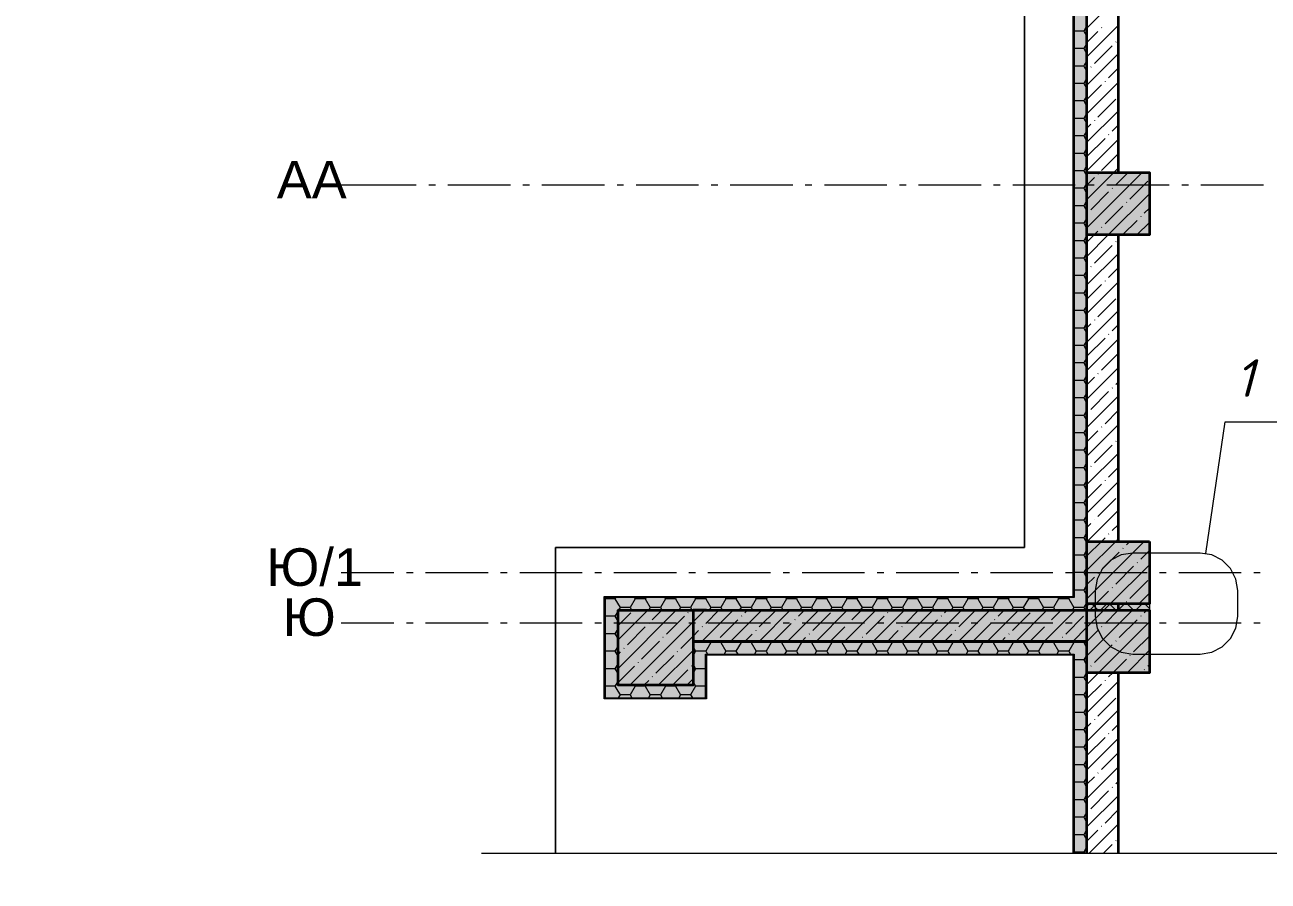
# Model space of a CAD drawing. Header units: millimetres. Extents: x -81576 to 1046824, y -248937 to 691537.
# Drawn here: x 165842 to 175786, y 637525 to 644371 of the extents above; entities that cross this region are included whole.
import ezdxf

# ---------------------------------------------------------------- set-up
doc = ezdxf.new("R2010")
doc.units = ezdxf.units.MM
doc.layers.add('PDF _Геометрия', color=7, linetype='Continuous', true_color=0x1d1d1d)
doc.layers.add('PDF _Сплошная заливка', color=7, linetype='Continuous', true_color=0xffffff)
doc.layers.add('PDF _Текст', color=7, linetype='Continuous')
doc.styles.add('PDF ArialMT', font='arial.ttf')
doc.styles.add('PDF ISOCPEUR Italic', font='isocpeui.ttf')

msp = doc.modelspace()

# ---------------------------------------------------------------- hatches: boundary and pattern name
at = {"layer": 'PDF _Сплошная заливка', "true_color": 0x636466, "transparency": 33554559}
for points in [[(174234, 639793.1), (174234, 651831.1), (174226, 651831.1), (174226, 639793.1)], [(174234, 639693.1), (174334, 639693.1), (174334, 651839.1), (174234, 651839.1)], [(174336, 642691.1), (174836, 642691.1), (174836, 643191.1), (174336, 643191.1)], [(174336, 639741.1), (174836, 639741.1), (174836, 640241.1), (174336, 640241.1)], [(174226, 639793.1), (174226, 639801.1), (170476, 639801.1), (170476, 639793.1)], [(170484, 639693.1), (170484, 639793.1), (170476, 639793.1), (170476, 639693.1)], [(170484, 639693.1), (174234, 639693.1), (174234, 639793.1), (170484, 639793.1)], [(170484, 638981.1), (170484, 639691.1), (170476, 639691.1), (170476, 638981.1)], [(170484, 638989.1), (170584, 638989.1), (170584, 639693.1), (170484, 639691.1)], [(170586, 639091.1), (171186, 639091.1), (171186, 639691.1), (170586, 639691.1)], [(171186, 639441.1), (174336, 639441.1), (174336, 639691.1), (171186, 639691.1)], [(174226, 639691.1), (174226, 639693.1), (173694.8, 639691.1)], [(174334, 639691.1), (174334, 639693.1), (174234, 639691.1)], [(174336, 639691.1), (174836, 639691.1), (174836, 639741.1), (174336, 639741.1)], [(174336, 639191.1), (174836, 639191.1), (174836, 639691.1), (174336, 639691.1)], [(171186, 639089.1), (171286, 639091.1), (171286, 639439.1), (171186, 639439.1)], [(171286, 639339.1), (174334, 639339.1), (174334, 639439.1), (171286, 639439.1)], [(174334, 639439.1), (174334, 639441.1), (173694.8, 639439.1)], [(174334, 639339.1), (174336, 639339.1), (174334, 639439.1)], [(171286, 639091.1), (171294, 639091.1), (171294, 639339.1), (171286, 639339.1)], [(174234, 639331.1), (174234, 639339.1), (171294, 639339.1), (171294, 639331.1)], [(174234, 637747.2), (174234, 639331.1), (174226, 639331.1), (174226, 637747.2)], [(174234, 637747.2), (174334, 637747.2), (174334, 639339.1), (174234, 639339.1)], [(170584, 639089.1), (170586, 639091.1), (170584, 639091.1)], [(170584, 638989.1), (171286, 638989.1), (171286, 639089.1), (170584, 639089.1)], [(171186, 639089.1), (171184, 639091.1), (170586, 639089.1)], [(171294, 638989.1), (171294, 639089.1), (171286, 639089.1), (171286, 638989.1)]]:
    msp.add_hatch(color=251, dxfattribs=at).paths.add_polyline_path(points)

# ---------------------------------------------------------------- linework, layer by layer
at = {"layer": 'PDF _Геометрия', "color": 7, "lineweight": 13}
for points in [[(174226, 637747.2), (174226, 639331.1), (171294, 639331.1), (171294, 639091.1), (171294, 638981.1), (170586, 638981.1), (170476, 638981.1), (170476, 639691.1), (170476, 639801.1), (174226, 639801.1), (174226, 651831.1), (162404, 651831.1), (97388, 651831.1), (97278, 651831.1), (97278, 669191.1)], [(97286, 669191.1), (97286, 651839.1), (162404, 651839.1), (174234, 651839.1), (174234, 651831.1), (174234, 639793.1), (174226, 639793.1), (170484, 639793.1), (170484, 638989.1), (171286, 638989.1), (171286, 639339.1), (171449.9, 639339.1), (174234, 639339.1), (174234, 639331.1), (174234, 637747.2)], [(174234, 639691.1), (174226, 639691.1)], [(174336, 639339.1), (174336, 639331.1)]]:
    msp.add_lwpolyline(points, dxfattribs=at)
at = {"layer": 'PDF _Геометрия', "color": 7, "lineweight": 9}
for points in [[(97386, 669191.1), (97386, 651939.1), (162404, 651939.1), (174336, 651939.1), (174336, 651941.1), (174334, 651941.1), (174334, 651831.1), (174334, 639691.1), (174336, 639691.1), (174336, 639693.1), (174226, 639693.1), (170584, 639693.1), (170584, 639089.1), (171186, 639089.1), (171186, 639439.1), (171449.9, 639439.1), (174336, 639439.1), (174336, 639339.1), (174334, 639339.1)], [(97388, 663940.8), (97388, 651941.1), (162404, 651941.1), (174336, 651941.1), (174336, 651839.1), (174336, 651831.1), (174336, 639691.1), (174234, 639691.1), (174234, 639693.1)], [(168371.1, 643091.1), (168972.1, 643091.1)], [(169072.1, 643091.1), (169125.1, 643091.1)], [(169225.1, 643091.1), (169725.1, 643091.1)], [(169825.1, 643091.1), (169878, 643091.1)], [(169978, 643091.1), (170478, 643091.1)], [(170578, 643091.1), (170630.9, 643091.1)], [(170730.9, 643091.1), (171230.9, 643091.1)], [(171330.9, 643091.1), (171383.8, 643091.1)], [(171483.8, 643091.1), (171983.8, 643091.1)], [(172083.8, 643091.1), (172136.7, 643091.1)], [(172236.7, 643091.1), (172736.7, 643091.1)], [(172836.7, 643091.1), (172889.6, 643091.1)], [(172989.6, 643091.1), (173489.6, 643091.1)], [(173589.6, 643091.1), (173642.6, 643091.1)], [(173742.6, 643091.1), (174242.6, 643091.1)], [(174342.6, 643091.1), (174395.5, 643091.1)], [(174495.5, 643091.1), (174995.5, 643091.1)], [(175095.5, 643091.1), (175148.4, 643091.1)], [(175248.4, 643091.1), (175748.4, 643091.1)], [(168371.1, 639991.1), (168794, 639991.1)], [(168894, 639991.1), (168946.9, 639991.1)], [(169046.9, 639991.1), (169546.9, 639991.1)], [(169646.9, 639991.1), (169699.8, 639991.1)], [(169799.8, 639991.1), (170299.8, 639991.1)], [(170399.8, 639991.1), (170452.7, 639991.1)], [(170552.7, 639991.1), (171052.7, 639991.1)], [(171152.7, 639991.1), (171205.6, 639991.1)], [(171305.6, 639991.1), (171805.6, 639991.1)], [(171905.6, 639991.1), (171958.5, 639991.1)], [(172058.5, 639991.1), (172558.5, 639991.1)], [(172658.5, 639991.1), (172711.5, 639991.1)], [(172811.5, 639991.1), (173311.5, 639991.1)], [(173411.5, 639991.1), (173464.4, 639991.1)], [(173564.4, 639991.1), (174064.4, 639991.1)], [(174164.4, 639991.1), (174217.3, 639991.1)], [(174317.3, 639991.1), (174817.3, 639991.1)], [(174917.3, 639991.1), (174970.2, 639991.1)], [(175070.2, 639991.1), (175570.2, 639991.1)], [(175670.2, 639991.1), (175723.1, 639991.1)], [(174234, 639691.1), (174226, 639691.1), (170586, 639691.1), (170586, 639091.1), (171184, 639091.1)], [(171186, 639441.1), (171186, 639691.1)], [(168371.1, 639591.1), (168794, 639591.1)], [(168894, 639591.1), (168946.9, 639591.1)], [(169046.9, 639591.1), (169546.9, 639591.1)], [(169646.9, 639591.1), (169699.8, 639591.1)], [(169799.8, 639591.1), (170299.8, 639591.1)], [(170399.8, 639591.1), (170452.7, 639591.1)], [(170552.7, 639591.1), (171052.7, 639591.1)], [(171152.7, 639591.1), (171205.6, 639591.1)], [(171305.6, 639591.1), (171805.6, 639591.1)], [(171905.6, 639591.1), (171958.5, 639591.1)], [(172058.5, 639591.1), (172558.5, 639591.1)], [(172658.5, 639591.1), (172711.5, 639591.1)], [(172811.5, 639591.1), (173311.5, 639591.1)], [(173411.5, 639591.1), (173464.4, 639591.1)], [(173564.4, 639591.1), (174064.4, 639591.1)], [(174164.4, 639591.1), (174217.3, 639591.1)], [(174317.3, 639591.1), (174817.3, 639591.1)], [(174917.3, 639591.1), (174970.2, 639591.1)], [(175070.2, 639591.1), (175570.2, 639591.1)], [(175670.2, 639591.1), (175723.1, 639591.1)], [(174334, 637747.2), (174334, 639331.1), (174334, 639441.1), (174336, 639441.1)], [(174336, 639339.1), (174336, 639331.1), (174336, 637747.2)], [(169493.6, 637747.2), (185743.6, 637747.2), (185893.6, 638047.2), (186154.8, 637524.7)]]:
    msp.add_lwpolyline(points, dxfattribs=at)
at = {"layer": 'PDF _Геометрия', "color": 7, "lineweight": 35}
for points in [[(171186, 639691.1), (174336, 639691.1), (174836, 639691.1), (174836, 639191.1), (174336, 639191.1), (174336, 639691.1), (174336, 651941.1), (174586, 651941.1), (174586, 651891.1)], [(174586, 648441.1), (174586, 643191.1)], [(174586, 642691.1), (174586, 640241.1)], [(174586, 639741.1), (174586, 639691.1)], [(174336, 637747.2), (174336, 639441.1), (171186, 639441.1)], [(174586, 639191.1), (174586, 637747.2)]]:
    msp.add_lwpolyline(points, dxfattribs=at)
at = {"layer": 'PDF _Геометрия', "color": 7, "lineweight": 9}
for points in [[(170086, 637747.2), (170086, 640191.1), (173836, 640191.1), (173836, 651451.1), (131636, 651451.1), (173836, 651451.1), (173836, 640191.1), (170086, 640191.1)], [(175542.7, 639847.6), (175528, 639940.3), (175485.4, 640023.9), (175419.1, 640090.3), (175335.4, 640132.9), (175242.7, 640147.6), (174703.5, 640147.6), (174610.8, 640132.9), (174527.2, 640090.3), (174460.8, 640023.9), (174418.2, 639940.3), (174403.5, 639847.6), (174403.5, 639640.5), (174418.2, 639547.8), (174460.8, 639464.1), (174527.2, 639397.8), (174610.8, 639355.1), (174703.5, 639340.5), (175242.7, 639340.5), (175335.4, 639355.1), (175419.1, 639397.8), (175485.4, 639464.1), (175528, 639547.8), (175542.7, 639640.5)]]:
    msp.add_lwpolyline(points, close=True, dxfattribs=at)
at = {"layer": 'PDF _Геометрия', "lineweight": 9}
for points in [[(174586, 644594.4), (174336, 644344.4)], [(174586, 644366.3), (174336, 644116.3)], [(174311.7, 644321.5), (174234, 644321.5)], [(174334, 644360.2), (174311.7, 644321.5)], [(174311.7, 644321.5), (174334, 644282.8)], [(174424.2, 644318.6), (174336, 644230.4)], [(174455.1, 644349.5), (174452.7, 644347.1)], [(174311.7, 644181.8), (174234, 644181.8)], [(174334, 644220.6), (174311.7, 644181.8)], [(174311.7, 644181.8), (174334, 644143.1)], [(174538.3, 644204.5), (174395.7, 644062)], [(174569.2, 644235.4), (174566.8, 644233.1)], [(174334, 644080.9), (174311.7, 644042.2)], [(174586, 644138.2), (174336, 643888.2)], [(174311.7, 644042.1), (174234, 644042.1)], [(174311.7, 644042.1), (174334, 644003.4)], [(174338.7, 644005), (174336, 644002.3)], [(174369.6, 644035.8), (174367.2, 644033.5)], [(174586, 644024.2), (174509.8, 643947.9)], [(174311.7, 643902.5), (174234, 643902.5)], [(174334, 643941.2), (174311.7, 643902.5)], [(174311.7, 643902.5), (174334, 643863.7)], [(174586, 643910.1), (174336, 643660.1)], [(174452.7, 643890.9), (174336, 643774.2)], [(174483.6, 643921.8), (174481.3, 643919.4)], [(174334, 643801.5), (174311.7, 643762.8)], [(174566.8, 643776.9), (174424.2, 643634.3)], [(174311.7, 643762.8), (174234, 643762.8)], [(174311.7, 643762.8), (174334, 643724)], [(174586, 643682), (174336, 643432)], [(174311.7, 643623.1), (174234, 643623.1)], [(174334, 643661.8), (174311.7, 643623.1)], [(174311.7, 643623.1), (174334, 643584.4)], [(174367.2, 643577.3), (174336, 643546.1)], [(174398.1, 643608.2), (174395.7, 643605.8)], [(174586, 643568), (174538.3, 643520.2)], [(174311.7, 643483.4), (174234, 643483.4)], [(174334, 643522.1), (174311.7, 643483.4)], [(174311.7, 643483.4), (174334, 643444.7)], [(174512.1, 643494.1), (174509.8, 643491.7)], [(174334, 643382.5), (174311.7, 643343.7)], [(174586, 643453.9), (174336, 643203.9)], [(174481.3, 643463.2), (174338.7, 643320.7)], [(174311.7, 643343.7), (174234, 643343.7)], [(174311.7, 643343.7), (174334, 643305)], [(174586, 643339.9), (174452.7, 643206.6)], [(174311.7, 643204.1), (174234, 643204.1)], [(174334, 643242.8), (174311.7, 643204.1)], [(174311.7, 643204.1), (174334, 643165.3)], [(174586, 643225.8), (174551.3, 643191.1), (174336, 642975.8)], [(174779.4, 643191.1), (174336, 642747.7)], [(174426.6, 643180.5), (174424.2, 643178.1)], [(174665.3, 643191.1), (174566.8, 643092.6)], [(174334, 643103.1), (174311.7, 643064.4)], [(174395.7, 643149.6), (174336, 643089.9)], [(174823.4, 643121.1), (174680.8, 642978.5)], [(174311.7, 643064.4), (174234, 643064.4)], [(174311.7, 643064.4), (174334, 643025.6)], [(174836, 643019.6), (174507.5, 642691.1), (174336, 642519.6)], [(174509.8, 643035.5), (174367.2, 642893)], [(174540.7, 643066.4), (174538.3, 643064)], [(174311.7, 642924.7), (174234, 642924.7)], [(174334, 642963.4), (174311.7, 642924.7)], [(174311.7, 642924.7), (174334, 642886)], [(174623.8, 642921.5), (174481.3, 642778.9)], [(174654.7, 642952.4), (174652.3, 642950)], [(174836, 642905.6), (174794.9, 642864.5)], [(174311.7, 642785), (174234, 642785)], [(174334, 642823.7), (174311.7, 642785)], [(174311.7, 642785), (174334, 642746.3)], [(174341.1, 642866.8), (174338.7, 642864.5)], [(174737.9, 642807.4), (174621.5, 642691.1)], [(174836, 642791.5), (174735.6, 642691.1)], [(174768.8, 642838.3), (174766.4, 642835.9)], [(174334, 642684.1), (174311.7, 642645.3)], [(174424.2, 642721.9), (174393.4, 642691.1), (174336, 642633.7)], [(174455.1, 642752.8), (174452.7, 642750.4)], [(174311.7, 642645.3), (174234, 642645.3)], [(174311.7, 642645.3), (174334, 642606.6)], [(174538.3, 642607.9), (174395.7, 642465.3)], [(174569.2, 642638.7), (174566.8, 642636.4)], [(174311.7, 642505.6), (174234, 642505.6)], [(174334, 642544.4), (174311.7, 642505.7)], [(174311.7, 642505.6), (174334, 642466.9)], [(174586, 642541.5), (174336, 642291.5)], [(174334, 642404.7), (174311.7, 642366)], [(174338.7, 642408.3), (174336, 642405.6)], [(174369.6, 642439.1), (174367.2, 642436.8)], [(174586, 642427.5), (174509.8, 642351.2)], [(174311.7, 642366), (174234, 642366)], [(174311.7, 642366), (174334, 642327.2)], [(174586, 642313.4), (174336, 642063.4)], [(174452.7, 642294.2), (174336, 642177.5)], [(174483.6, 642325.1), (174481.3, 642322.7)], [(174311.7, 642226.3), (174234, 642226.3)], [(174334, 642265), (174311.7, 642226.3)], [(174311.7, 642226.3), (174334, 642187.6)], [(174566.8, 642180.2), (174424.2, 642037.6)], [(174311.7, 642086.6), (174234, 642086.6)], [(174334, 642125.3), (174311.7, 642086.6)], [(174311.7, 642086.6), (174334, 642047.9)], [(174586, 642085.3), (174336, 641835.3)], [(174334, 641985.6), (174311.7, 641946.9)], [(174367.2, 641980.6), (174336, 641949.4)], [(174398.1, 642011.5), (174395.7, 642009.1)], [(174311.7, 641946.9), (174234, 641946.9)], [(174311.7, 641946.9), (174334, 641908.2)], [(174512.1, 641897.4), (174509.8, 641895)], [(174586, 641971.3), (174538.3, 641923.6)], [(174311.7, 641807.2), (174234, 641807.2)], [(174334, 641846), (174311.7, 641807.3)], [(174311.7, 641807.2), (174334, 641768.5)], [(174586, 641857.2), (174336, 641607.2)], [(174481.3, 641866.5), (174338.7, 641724)], [(174334, 641706.3), (174311.7, 641667.6)], [(174586, 641743.2), (174452.7, 641609.9)], [(174311.7, 641667.6), (174234, 641667.6)], [(174311.7, 641667.6), (174334, 641628.8)], [(174586, 641629.1), (174336, 641379.1)], [(174426.6, 641583.8), (174424.2, 641581.4)], [(174311.7, 641527.9), (174234, 641527.9)], [(174334, 641566.6), (174311.7, 641527.9)], [(174311.7, 641527.9), (174334, 641489.1)], [(174395.7, 641552.9), (174336, 641493.2)], [(174586, 641515.1), (174566.8, 641495.9)], [(174311.7, 641388.2), (174234, 641388.2)], [(174334, 641426.9), (174311.7, 641388.2)], [(174311.7, 641388.2), (174334, 641349.5)], [(174586, 641401), (174336, 641151)], [(174509.8, 641438.8), (174367.2, 641296.3)], [(174540.7, 641469.7), (174538.3, 641467.4)], [(174334, 641287.2), (174311.7, 641248.5)], [(174586, 641287), (174481.3, 641182.2)], [(174311.7, 641248.5), (174234, 641248.5)], [(174311.7, 641248.5), (174334, 641209.8)], [(174341.1, 641270.1), (174338.7, 641267.8)], [(174311.7, 641108.8), (174234, 641108.8)], [(174334, 641147.6), (174311.7, 641108.8)], [(174311.7, 641108.8), (174334, 641070.1)], [(174586, 641172.9), (174336, 640922.9)], [(174424.2, 641125.2), (174336, 641037)], [(174455.1, 641156.1), (174452.7, 641153.7)], [(174334, 641007.9), (174311.7, 640969.2)], [(174538.3, 641011.2), (174395.7, 640868.6)], [(174569.2, 641042), (174566.8, 641039.7)], [(174311.7, 640969.2), (174234, 640969.2)], [(174311.7, 640969.2), (174334, 640930.4)], [(174586, 640944.9), (174336, 640694.9)], [(174311.7, 640829.5), (174234, 640829.5)], [(174334, 640868.2), (174311.7, 640829.5)], [(174311.7, 640829.5), (174334, 640790.7)], [(174338.7, 640811.6), (174336, 640808.9)], [(174369.6, 640842.5), (174367.2, 640840.1)], [(174586, 640830.8), (174509.8, 640754.5)], [(174311.7, 640689.8), (174234, 640689.8)], [(174334, 640728.5), (174311.7, 640689.8)], [(174311.7, 640689.8), (174334, 640651.1)], [(174586, 640716.8), (174336, 640466.8)], [(174452.7, 640697.5), (174336, 640580.8)], [(174483.6, 640728.4), (174481.3, 640726)], [(174334, 640588.8), (174311.7, 640550.1)], [(174311.7, 640550.1), (174234, 640550.1)], [(174311.7, 640550.1), (174334, 640511.4)], [(174586, 640488.7), (174338.5, 640241.1), (174336, 640238.7)], [(174566.8, 640583.5), (174424.2, 640440.9)], [(174311.7, 640410.4), (174234, 640410.4)], [(174334, 640449.2), (174311.7, 640410.4)], [(174311.7, 640410.4), (174334, 640371.7)], [(174398.1, 640414.8), (174395.7, 640412.4)], [(174334, 640309.5), (174311.7, 640270.8)], [(174367.2, 640383.9), (174336, 640352.7)], [(174512.1, 640300.7), (174509.8, 640298.4)], [(174586, 640374.6), (174538.3, 640326.9)], [(174311.7, 640270.7), (174234, 640270.7)], [(174311.7, 640270.7), (174334, 640232)], [(174586, 640260.6), (174566.6, 640241.1), (174336, 640010.6)], [(174794.7, 640241.1), (174336, 639782.5)], [(174481.3, 640269.8), (174452.5, 640241.1), (174338.7, 640127.3)], [(174626.2, 640186.7), (174623.8, 640184.3)], [(174680.6, 640241.1), (174652.3, 640212.8)], [(174311.7, 640131.1), (174234, 640131.1)], [(174334, 640169.8), (174311.7, 640131.1)], [(174311.7, 640131.1), (174334, 640092.3)], [(174595.3, 640155.8), (174452.7, 640013.2)], [(174836, 640168.4), (174766.4, 640098.8)], [(174836, 640054.4), (174522.8, 639741.1), (174472.8, 639691.1), (174336, 639554.4), (174222.8, 639441.1)], [(174311.7, 639991.4), (174234, 639991.4)], [(174334, 640030.1), (174311.7, 639991.4)], [(174311.7, 639991.4), (174334, 639952.7)], [(174709.4, 640041.7), (174566.8, 639899.2)], [(174740.2, 640072.6), (174737.9, 640070.3)], [(174334, 639890.4), (174311.7, 639851.7)], [(174395.7, 639956.2), (174336, 639896.5)], [(174426.6, 639987.1), (174424.2, 639984.7)], [(174823.4, 639927.7), (174680.8, 639785.1)], [(170568.2, 639793.1), (170561.7, 639781.9)], [(170716.5, 639793.1), (170723, 639781.9)], [(170810.1, 639793.1), (170803.6, 639781.9)], [(170958.4, 639793.1), (170964.9, 639781.9)], [(171052, 639793.1), (171045.5, 639781.9)], [(171200.3, 639793.1), (171206.8, 639781.9)], [(171294, 639793.1), (171287.5, 639781.9)], [(171442.3, 639793.1), (171448.8, 639781.9)], [(171535.9, 639793.1), (171529.4, 639781.9)], [(171684.2, 639793.1), (171690.7, 639781.9)], [(171777.8, 639793.1), (171771.4, 639781.9)], [(171926.2, 639793.1), (171932.6, 639781.9)], [(172019.8, 639793.1), (172013.3, 639781.9)], [(172168.1, 639793.1), (172174.6, 639781.9)], [(172261.7, 639793.1), (172255.2, 639781.9)], [(172410, 639793.1), (172416.5, 639781.9)], [(172503.6, 639793.1), (172497.2, 639781.9)], [(172652, 639793.1), (172658.4, 639781.9)], [(172745.6, 639793.1), (172739.1, 639781.9)], [(172893.9, 639793.1), (172900.4, 639781.9)], [(172987.5, 639793.1), (172981, 639781.9)], [(173135.8, 639793.1), (173142.3, 639781.9)], [(173229.4, 639793.1), (173223, 639781.9)], [(173377.8, 639793.1), (173384.2, 639781.9)], [(173471.4, 639793.1), (173464.9, 639781.9)], [(173619.7, 639793.1), (173626.2, 639781.9)], [(173713.3, 639793.1), (173706.8, 639781.9)], [(173861.6, 639793.1), (173868.1, 639781.9)], [(173955.2, 639793.1), (173948.8, 639781.9)], [(174103.6, 639793.1), (174110.1, 639781.9)], [(174197.2, 639793.1), (174190.7, 639781.9)], [(174311.7, 639851.7), (174234, 639851.7)], [(174311.7, 639851.7), (174334, 639813)], [(174509.8, 639842.2), (174408.7, 639741.1), (174367.2, 639699.6)], [(174540.7, 639873), (174538.3, 639870.7)], [(174836, 639826.3), (174750.9, 639741.1)], [(170561.7, 639781.9), (170484, 639781.9)], [(170561.7, 639781.9), (170602, 639712)], [(170595.1, 639691.1), (170586, 639682)], [(170823.2, 639691.1), (170586, 639453.9)], [(171051.3, 639691.1), (170586, 639225.8)], [(170602, 639712), (170591.1, 639693.1)], [(170682.7, 639712), (170602, 639712)], [(171279.4, 639691.1), (171186, 639597.7), (170679.4, 639091.1)], [(170723, 639781.9), (170682.6, 639712)], [(170682.6, 639712), (170693.6, 639693.1)], [(170803.6, 639781.9), (170723, 639781.9)], [(170803.6, 639781.9), (170843.9, 639712)], [(170843.9, 639712), (170833, 639693.1)], [(170924.6, 639712), (170843.9, 639712)], [(170937.2, 639691.1), (170860.2, 639614.1)], [(170964.9, 639781.9), (170924.6, 639712)], [(170924.6, 639712), (170935.5, 639693.1)], [(171045.6, 639781.9), (170964.9, 639781.9)], [(171045.5, 639781.9), (171085.9, 639712)], [(171085.9, 639712), (171074.9, 639693.1)], [(171166.5, 639712), (171085.9, 639712)], [(171206.8, 639781.9), (171166.5, 639712)], [(171166.5, 639712), (171177.4, 639693.1)], [(171287.5, 639781.9), (171206.8, 639781.9)], [(171507.5, 639691.1), (171257.5, 639441.1)], [(171287.5, 639781.9), (171327.8, 639712)], [(171393.4, 639691.1), (171287.9, 639585.5)], [(171327.8, 639712), (171316.9, 639693.1)], [(171408.5, 639712), (171327.8, 639712)], [(171408.4, 639712), (171419.4, 639693.1)], [(171448.8, 639781.9), (171408.5, 639712)], [(171529.4, 639781.9), (171448.8, 639781.9)], [(171735.6, 639691.1), (171485.6, 639441.1)], [(171529.4, 639781.9), (171569.7, 639712)], [(171569.7, 639712), (171558.8, 639693.1)], [(171650.4, 639712), (171569.7, 639712)], [(171621.5, 639691.1), (171601.5, 639671.1)], [(171690.7, 639781.9), (171650.4, 639712)], [(171650.4, 639712), (171661.3, 639693.1)], [(171771.4, 639781.9), (171690.7, 639781.9)], [(171963.7, 639691.1), (171713.7, 639441.1)], [(171849.6, 639691.1), (171715.6, 639557)], [(171771.3, 639781.9), (171811.7, 639712)], [(171811.7, 639712), (171800.7, 639693.1)], [(171892.3, 639712), (171811.7, 639712)], [(171932.6, 639781.9), (171892.3, 639712)], [(171892.3, 639712), (171903.2, 639693.1)], [(172013.3, 639781.9), (171932.7, 639781.9)], [(172191.8, 639691.1), (171941.8, 639441.1)], [(172013.3, 639781.9), (172053.6, 639712)], [(172077.7, 639691.1), (172029.2, 639642.6)], [(172053.6, 639712), (172042.7, 639693.1)], [(172134.3, 639712), (172053.6, 639712)], [(172134.2, 639712), (172145.2, 639693.1)], [(172174.6, 639781.9), (172134.3, 639712)], [(172419.9, 639691.1), (172169.9, 639441.1)], [(172255.2, 639781.9), (172174.6, 639781.9)], [(172255.2, 639781.9), (172295.5, 639712)], [(172295.5, 639712), (172284.6, 639693.1)], [(172376.2, 639712), (172295.6, 639712)], [(172416.5, 639781.9), (172376.2, 639712)], [(172376.2, 639712), (172387.1, 639693.1)], [(172648, 639691.1), (172398, 639441.1)], [(172497.2, 639781.9), (172416.5, 639781.9)], [(172533.9, 639691.1), (172456.9, 639614.1)], [(172497.2, 639781.9), (172537.5, 639712)], [(172537.5, 639712), (172526.5, 639693.1)], [(172618.1, 639712), (172537.5, 639712)], [(172658.4, 639781.9), (172618.1, 639712)], [(172618.1, 639712), (172629, 639693.1)], [(172876.1, 639691.1), (172626.1, 639441.1)], [(172739.1, 639781.9), (172658.5, 639781.9)], [(172739.1, 639781.9), (172779.4, 639712)], [(172779.4, 639712), (172768.5, 639693.1)], [(172860.1, 639712), (172779.4, 639712)], [(173104.2, 639691.1), (172854.2, 639441.1)], [(172900.4, 639781.9), (172860.1, 639712)], [(172860.1, 639712), (172871, 639693.1)], [(172990.1, 639691.1), (172884.6, 639585.5)], [(172981, 639781.9), (172900.4, 639781.9)], [(172981, 639781.9), (173021.3, 639712)], [(173021.4, 639712), (173010.4, 639693.1)], [(173102, 639712), (173021.4, 639712)], [(173332.3, 639691.1), (173082.3, 639441.1)], [(173142.3, 639781.9), (173102, 639712)], [(173102, 639712), (173112.9, 639693.1)], [(173223, 639781.9), (173142.3, 639781.9)], [(173218.2, 639691.1), (173198.2, 639671.1)], [(173223, 639781.9), (173263.3, 639712)], [(173263.3, 639712), (173252.3, 639693.1)], [(173343.9, 639712), (173263.3, 639712)], [(173560.4, 639691.1), (173310.4, 639441.1)], [(173446.3, 639691.1), (173312.3, 639557)], [(173384.3, 639781.9), (173343.9, 639712)], [(173343.9, 639712), (173354.9, 639693.1)], [(173464.9, 639781.9), (173384.3, 639781.9)], [(173464.9, 639781.9), (173505.2, 639712)], [(173505.2, 639712), (173494.3, 639693.1)], [(173585.9, 639712), (173505.2, 639712)], [(173788.5, 639691.1), (173538.5, 639441.1)], [(173626.2, 639781.9), (173585.9, 639712)], [(173585.9, 639712), (173596.8, 639693.1)], [(173674.4, 639691.1), (173625.9, 639642.6)], [(173706.8, 639781.9), (173626.2, 639781.9)], [(173706.8, 639781.9), (173747.1, 639712)], [(173747.2, 639712), (173736.2, 639693.1)], [(173827.8, 639712), (173747.2, 639712)], [(174016.6, 639691.1), (173766.6, 639441.1)], [(173868.1, 639781.9), (173827.8, 639712)], [(173827.8, 639712), (173838.7, 639693.1)], [(173948.8, 639781.9), (173868.1, 639781.9)], [(173948.8, 639781.9), (173989.1, 639712)], [(173989.1, 639712), (173978.2, 639693.1)], [(174069.7, 639712), (173989.1, 639712)], [(174244.7, 639691.1), (173994.7, 639441.1)], [(174130.6, 639691.1), (174053.6, 639614.1)], [(174110.1, 639781.9), (174069.7, 639712)], [(174069.7, 639712), (174080.7, 639693.1)], [(174190.7, 639781.9), (174110.1, 639781.9)], [(174190.7, 639781.9), (174231, 639712)], [(174231, 639712), (174220.1, 639693.1)], [(174311.7, 639712), (174234, 639712), (174231, 639712)], [(174334, 639750.7), (174311.7, 639712)], [(174311.7, 639712), (174322.6, 639693.1)], [(174354, 639741.1), (174336, 639723.1)], [(174700.9, 639691.1), (174336, 639326.3)], [(174376.1, 639741.1), (174426.1, 639691.1)], [(174495.5, 639741.1), (174445.4, 639691.1)], [(174586.8, 639691.1), (174481.3, 639585.5)], [(174517.6, 639741.1), (174567.6, 639691.1)], [(174636.9, 639741.1), (174586.9, 639691.1)], [(174654.7, 639759), (174652.3, 639756.6)], [(174659, 639741.1), (174709, 639691.1)], [(174778.3, 639741.1), (174728.3, 639691.1)], [(174814.9, 639691.1), (174794.9, 639671.1)], [(174800.4, 639741.1), (174836, 639705.5)], [(170561.7, 639642.2), (170484, 639642.2)], [(170584, 639680.9), (170561.7, 639642.2)], [(170561.7, 639642.2), (170584, 639603.5)], [(170689.1, 639671.1), (170586, 639568)], [(171116.8, 639642.6), (170974.2, 639500)], [(171147.7, 639673.5), (171145.3, 639671.1)], [(171544.5, 639614.1), (171401.9, 639471.5)], [(171575.4, 639644.9), (171573, 639642.6)], [(172003.1, 639616.4), (172000.7, 639614.1)], [(172285.8, 639671.1), (172143.2, 639528.5)], [(172713.5, 639642.6), (172570.9, 639500)], [(172744.4, 639673.5), (172742, 639671.1)], [(173141.2, 639614.1), (172998.6, 639471.5)], [(173172.1, 639644.9), (173169.7, 639642.6)], [(173599.7, 639616.4), (173597.4, 639614.1)], [(173882.5, 639671.1), (173739.9, 639528.5)], [(174310.2, 639642.6), (174167.6, 639500)], [(174836, 639598.2), (174429, 639191.1), (174336, 639098.2)], [(174341.1, 639673.5), (174338.7, 639671.1)], [(174737.9, 639614.1), (174595.3, 639471.5)], [(174768.8, 639644.9), (174766.4, 639642.6)], [(170561.7, 639502.5), (170484, 639502.5)], [(170584, 639541.2), (170561.7, 639502.5)], [(170561.7, 639502.5), (170584, 639463.8)], [(170803.2, 639557), (170660.6, 639414.5)], [(170834.1, 639587.9), (170831.7, 639585.5)], [(171230.9, 639528.5), (171186, 639483.7), (171088.3, 639386)], [(171261.7, 639559.4), (171259.4, 639557)], [(171658.5, 639500), (171599.6, 639441.1)], [(171689.4, 639530.9), (171687.1, 639528.5)], [(171972.2, 639585.5), (171829.6, 639443)], [(172117.1, 639502.4), (172114.7, 639500)], [(172399.9, 639557), (172283.9, 639441.1)], [(172430.7, 639587.9), (172428.4, 639585.5)], [(172827.5, 639528.5), (172740.1, 639441.1)], [(172858.4, 639559.4), (172856.1, 639557)], [(173255.2, 639500), (173196.3, 639441.1)], [(173286.1, 639530.9), (173283.7, 639528.5)], [(173568.9, 639585.5), (173426.3, 639443)], [(173713.8, 639502.4), (173711.4, 639500)], [(173996.6, 639557), (173880.6, 639441.1)], [(174027.4, 639587.9), (174025.1, 639585.5)], [(174424.2, 639528.5), (174336, 639440.3)], [(174455.1, 639559.4), (174452.7, 639557)], [(170584, 639401.5), (170561.7, 639362.8)], [(170917.2, 639443), (170774.7, 639300.4)], [(170948.1, 639473.9), (170945.7, 639471.5)], [(171186, 639398.9), (171206.8, 639362.8)], [(171327.8, 639432.7), (171287.5, 639362.8)], [(171324.1, 639439.1), (171327.8, 639432.7)], [(171408.5, 639432.7), (171327.8, 639432.7)], [(171375.8, 639445.4), (171373.4, 639443)], [(171408.4, 639432.7), (171448.8, 639362.8)], [(171412.2, 639439.1), (171408.5, 639432.7)], [(171569.7, 639432.7), (171529.4, 639362.8)], [(171566, 639439.1), (171569.7, 639432.7)], [(171650.4, 639432.7), (171569.7, 639432.7)], [(171654.1, 639439.1), (171650.4, 639432.7)], [(171650.4, 639432.7), (171690.7, 639362.8)], [(171811.7, 639432.7), (171771.4, 639362.8)], [(171808, 639439.1), (171811.7, 639432.7)], [(171892.3, 639432.7), (171811.7, 639432.7)], [(171896, 639439.1), (171892.3, 639432.7)], [(171892.3, 639432.7), (171932.6, 639362.8)], [(172053.6, 639432.7), (172013.3, 639362.8)], [(172049.9, 639439.1), (172053.6, 639432.7)], [(172134.3, 639432.7), (172053.6, 639432.7)], [(172086.2, 639471.5), (172055.8, 639441.1)], [(172134.2, 639432.7), (172174.6, 639362.8)], [(172138, 639439.1), (172134.3, 639432.7)], [(172295.5, 639432.7), (172255.2, 639362.8)], [(172291.8, 639439.1), (172295.5, 639432.7)], [(172376.2, 639432.7), (172295.6, 639432.7)], [(172379.9, 639439.1), (172376.2, 639432.7)], [(172376.2, 639432.7), (172416.5, 639362.8)], [(172537.5, 639432.7), (172497.2, 639362.8)], [(172513.9, 639443), (172512, 639441.1)], [(172533.8, 639439.1), (172537.5, 639432.7)], [(172618.1, 639432.7), (172537.5, 639432.7)], [(172544.8, 639473.9), (172542.4, 639471.5)], [(172621.8, 639439.1), (172618.1, 639432.7)], [(172618.1, 639432.7), (172658.4, 639362.8)], [(172779.4, 639432.7), (172739.1, 639362.8)], [(172775.7, 639439.1), (172779.4, 639432.7)], [(172860.1, 639432.7), (172779.4, 639432.7)], [(172863.8, 639439.1), (172860.1, 639432.7)], [(172860.1, 639432.7), (172900.4, 639362.8)], [(172972.5, 639445.4), (172970.1, 639443)], [(173021.4, 639432.7), (172981, 639362.8)], [(173017.6, 639439.1), (173021.3, 639432.7)], [(173102, 639432.7), (173021.4, 639432.7)], [(173105.7, 639439.1), (173102, 639432.7)], [(173102, 639432.7), (173142.3, 639362.8)], [(173263.3, 639432.7), (173223, 639362.8)], [(173259.6, 639439.1), (173263.3, 639432.7)], [(173343.9, 639432.7), (173263.3, 639432.7)], [(173347.6, 639439.1), (173343.9, 639432.7)], [(173343.9, 639432.7), (173384.2, 639362.8)], [(173505.2, 639432.7), (173464.9, 639362.8)], [(173501.5, 639439.1), (173505.2, 639432.7)], [(173585.9, 639432.7), (173505.2, 639432.7)], [(173589.6, 639439.1), (173585.9, 639432.7)], [(173585.9, 639432.7), (173626.2, 639362.8)], [(173682.9, 639471.5), (173652.5, 639441.1)], [(173747.2, 639432.7), (173706.8, 639362.8)], [(173743.4, 639439.1), (173747.1, 639432.7)], [(173827.8, 639432.7), (173747.2, 639432.7)], [(173831.5, 639439.1), (173827.8, 639432.7)], [(173827.8, 639432.7), (173868.1, 639362.8)], [(173989.1, 639432.7), (173948.8, 639362.8)], [(173985.4, 639439.1), (173989.1, 639432.7)], [(174069.7, 639432.7), (173989.1, 639432.7)], [(174073.4, 639439.1), (174069.7, 639432.7)], [(174069.7, 639432.7), (174110.1, 639362.8)], [(174110.6, 639443), (174108.7, 639441.1)], [(174141.5, 639473.9), (174139.1, 639471.5)], [(174231, 639432.7), (174190.7, 639362.8)], [(174227.3, 639439.1), (174231, 639432.7)], [(174311.7, 639432.7), (174231, 639432.7)], [(174315.4, 639439.1), (174311.7, 639432.7)], [(174311.7, 639432.7), (174334, 639393.9)], [(174538.3, 639414.5), (174395.7, 639271.9)], [(174569.2, 639445.4), (174566.8, 639443)], [(174836, 639484.1), (174709.4, 639357.4)], [(170561.7, 639362.8), (170484, 639362.8)], [(170561.7, 639362.8), (170584, 639324.1)], [(170603.6, 639357.4), (170586, 639339.9)], [(170634.5, 639388.3), (170632.1, 639386)], [(171031.3, 639328.9), (170888.7, 639186.4)], [(171186, 639369.6), (170907.5, 639091.1)], [(171062.2, 639359.8), (171059.8, 639357.4)], [(171206.8, 639362.8), (171186, 639326.8)], [(171287.5, 639362.8), (171286, 639362.8), (171206.8, 639362.8)], [(171287.5, 639362.8), (171301.2, 639339.1)], [(171448.8, 639362.8), (171435.1, 639339.1)], [(171529.4, 639362.8), (171448.8, 639362.8)], [(171529.4, 639362.8), (171543.1, 639339.1)], [(171690.7, 639362.8), (171677, 639339.1)], [(171771.4, 639362.8), (171690.7, 639362.8)], [(171771.3, 639362.8), (171785, 639339.1)], [(171932.6, 639362.8), (171918.9, 639339.1)], [(172013.3, 639362.8), (171932.7, 639362.8)], [(172013.3, 639362.8), (172027, 639339.1)], [(172174.6, 639362.8), (172160.9, 639339.1)], [(172255.2, 639362.8), (172174.6, 639362.8)], [(172255.2, 639362.8), (172268.9, 639339.1)], [(172416.5, 639362.8), (172402.8, 639339.1)], [(172497.2, 639362.8), (172416.5, 639362.8)], [(172497.2, 639362.8), (172510.8, 639339.1)], [(172658.4, 639362.8), (172644.7, 639339.1)], [(172739.1, 639362.8), (172658.5, 639362.8)], [(172739.1, 639362.8), (172752.8, 639339.1)], [(172900.4, 639362.8), (172886.7, 639339.1)], [(172981, 639362.8), (172900.4, 639362.8)], [(172981, 639362.8), (172994.7, 639339.1)], [(173142.3, 639362.8), (173128.6, 639339.1)], [(173223, 639362.8), (173142.3, 639362.8)], [(173223, 639362.8), (173236.7, 639339.1)], [(173384.3, 639362.8), (173370.5, 639339.1)], [(173464.9, 639362.8), (173384.3, 639362.8)], [(173464.9, 639362.8), (173478.6, 639339.1)], [(173626.2, 639362.8), (173612.5, 639339.1)], [(173706.8, 639362.8), (173626.2, 639362.8)], [(173706.8, 639362.8), (173720.5, 639339.1)], [(173868.1, 639362.8), (173854.4, 639339.1)], [(173948.8, 639362.8), (173868.1, 639362.8)], [(173948.8, 639362.8), (173962.5, 639339.1)], [(174110.1, 639362.8), (174096.4, 639339.1)], [(174190.7, 639362.8), (174110.1, 639362.8)], [(174190.7, 639362.8), (174204.4, 639339.1)], [(174311.7, 639293), (174234, 639293)], [(174336, 639335.2), (174311.7, 639293)], [(174311.7, 639293), (174334, 639254.2)], [(174652.3, 639300.4), (174543, 639191.1), (174509.8, 639157.9)], [(174836, 639370.1), (174657.1, 639191.1)], [(174683.2, 639331.3), (174680.8, 639328.9)], [(170561.7, 639223.1), (170484, 639223.1)], [(170584, 639261.8), (170561.7, 639223.1)], [(170561.7, 639223.1), (170584, 639184.4)], [(170717.6, 639243.4), (170586, 639111.8)], [(170748.5, 639274.3), (170746.1, 639271.9)], [(171145.3, 639214.9), (171021.5, 639091.1)], [(171176.2, 639245.8), (171173.8, 639243.4)], [(171186, 639259.2), (171206.8, 639223.1)], [(171206.8, 639223.1), (171186, 639187.1)], [(171286, 639223.1), (171206.8, 639223.1)], [(174338.7, 639214.9), (174336, 639212.2)], [(174369.6, 639245.8), (174367.2, 639243.4)], [(174797.3, 639217.3), (174794.9, 639214.9)], [(174836, 639256), (174823.4, 639243.4)], [(170584, 639122.2), (170561.7, 639083.5)], [(170831.7, 639129.3), (170793.4, 639091.1)], [(170862.6, 639160.2), (170860.2, 639157.9)], [(171186, 639141.5), (171135.6, 639091.1)], [(171186, 639119.5), (171203.6, 639089.1), (171206.8, 639083.5)], [(174311.7, 639153.3), (174234, 639153.3)], [(174334, 639192), (174311.7, 639153.3)], [(174311.7, 639153.3), (174334, 639114.6)], [(174586, 639120.1), (174336, 638870.1)], [(174452.7, 639100.8), (174336, 638984.1)], [(174483.6, 639131.7), (174481.3, 639129.3)], [(170561.7, 639083.5), (170484, 639083.5)], [(170561.7, 639083.5), (170584, 639044.7), (170602, 639013.6)], [(170602, 639013.6), (170587.8, 638989.1)], [(170682.7, 639013.6), (170602, 639013.6)], [(170723, 639083.5), (170682.6, 639013.6)], [(170682.6, 639013.6), (170696.8, 638989.1)], [(170719.7, 639089.1), (170723, 639083.5)], [(170803.6, 639083.5), (170723, 639083.5)], [(170806.9, 639089.1), (170803.6, 639083.5)], [(170803.6, 639083.5), (170843.9, 639013.6)], [(170843.9, 639013.6), (170829.8, 638989.1)], [(170924.6, 639013.6), (170843.9, 639013.6)], [(170964.9, 639083.5), (170924.6, 639013.6)], [(170924.6, 639013.6), (170938.7, 638989.1)], [(170961.6, 639089.1), (170964.9, 639083.5)], [(171045.6, 639083.5), (170964.9, 639083.5)], [(171048.8, 639089.1), (171045.5, 639083.5)], [(171045.5, 639083.5), (171085.9, 639013.6)], [(171085.9, 639013.6), (171071.7, 638989.1)], [(171166.5, 639013.6), (171085.9, 639013.6)], [(171206.8, 639083.5), (171166.5, 639013.6)], [(171166.5, 639013.6), (171180.7, 638989.1)], [(171286, 639083.5), (171206.8, 639083.5)], [(174311.7, 639013.6), (174234, 639013.6)], [(174334, 639052.3), (174311.7, 639013.6)], [(174311.7, 639013.6), (174334, 638974.9)], [(170587.4, 638988.3), (170586.9, 638987.4)], [(174334, 638912.7), (174311.7, 638873.9)], [(174566.8, 638986.8), (174424.2, 638844.2)], [(174311.7, 638873.9), (174234, 638873.9)], [(174311.7, 638873.9), (174334, 638835.2)], [(174586, 638892), (174336, 638642)], [(174398.1, 638818.1), (174395.7, 638815.7)], [(174311.7, 638734.3), (174234, 638734.3)], [(174334, 638773), (174311.7, 638734.3)], [(174311.7, 638734.2), (174334, 638695.5)], [(174367.2, 638787.2), (174336, 638756)], [(174512.1, 638704), (174509.8, 638701.7)], [(174586, 638777.9), (174538.3, 638730.2)], [(174334, 638633.3), (174311.7, 638594.6)], [(174586, 638663.9), (174336, 638413.9)], [(174481.3, 638673.1), (174338.7, 638530.6)], [(174311.7, 638594.6), (174234, 638594.6)], [(174311.7, 638594.6), (174334, 638555.8)], [(174586, 638549.8), (174452.7, 638416.5)], [(174311.7, 638454.9), (174234, 638454.9)], [(174334, 638493.6), (174311.7, 638454.9)], [(174311.7, 638454.9), (174334, 638416.2)], [(174586, 638435.8), (174336, 638185.8)], [(174311.7, 638315.2), (174234, 638315.2)], [(174334, 638353.9), (174311.7, 638315.2)], [(174311.7, 638315.2), (174334, 638276.5)], [(174395.7, 638359.5), (174336, 638299.8)], [(174426.6, 638390.4), (174424.2, 638388)], [(174586, 638321.7), (174566.8, 638302.5)], [(174334, 638214.3), (174311.7, 638175.5)], [(174586, 638207.7), (174336, 637957.7)], [(174509.8, 638245.5), (174367.2, 638102.9)], [(174540.7, 638276.3), (174538.3, 638274)], [(174311.7, 638175.5), (174234, 638175.5)], [(174311.7, 638175.5), (174334, 638136.8)], [(174311.7, 638035.8), (174234, 638035.8)], [(174334, 638074.6), (174311.7, 638035.9)], [(174311.7, 638035.8), (174334, 637997.1)], [(174341.1, 638076.8), (174338.7, 638074.4)], [(174586, 638093.6), (174481.3, 637988.9)], [(174334, 637934.9), (174311.7, 637896.2)], [(174424.2, 637931.8), (174336, 637843.6)], [(174586, 637979.6), (174353.7, 637747.2)], [(174455.1, 637962.7), (174452.7, 637960.3)], [(174311.7, 637896.2), (174234, 637896.2)], [(174311.7, 637896.2), (174334, 637857.4)], [(174538.3, 637817.8), (174467.8, 637747.2)], [(174569.2, 637848.7), (174566.8, 637846.3)], [(174311.7, 637756.5), (174234, 637756.5)], [(174334, 637795.2), (174311.7, 637756.5)], [(174311.7, 637756.5), (174317, 637747.2)], [(174586, 637751.5), (174581.8, 637747.2)]]:
    msp.add_lwpolyline(points, dxfattribs=at)
at = {"layer": 'PDF _Геометрия', "color": 7, "lineweight": 35}
for points in [[(174336, 643191.1), (174836, 643191.1), (174836, 642691.1), (174336, 642691.1)], [(174836, 640241.1), (174836, 639741.1), (174336, 639741.1), (174336, 640241.1)], [(171186, 639691.1), (171186, 639091.1), (170586, 639091.1), (170586, 639691.1)]]:
    msp.add_lwpolyline(points, close=True, dxfattribs=at)
at = {"layer": 'PDF _Геометрия', "color": 174, "lineweight": 9, "true_color": 0x0000a0}
msp.add_lwpolyline([(175286.7, 640144.3), (175442.7, 641196.4), (176024.6, 641196.4)], dxfattribs=at)
at = {"layer": 'PDF _Геометрия', "color": 7, "lineweight": 40}
for points in [[(171186, 639691.1), (171294, 639691.1)], [(171186, 639441.1), (171286, 639441.1), (171294, 639441.1), (174334, 639441.1)]]:
    msp.add_lwpolyline(points, dxfattribs=at)
at = {"layer": 'PDF _Геометрия', "color": 7, "lineweight": 13}
msp.add_lwpolyline([(174836, 639741.1), (174836, 639691.1), (174336, 639691.1), (174336, 639741.1)], close=True, dxfattribs=at)

# ---------------------------------------------------------------- texts
at = {"layer": 'PDF _Текст', "char_height": 300, "attachment_point": 4}
for s, insert, style in [('АА', (167857.1, 643133.5), 'PDF ArialMT'), ('1 (АР01-11)', (175522.3, 641532.3), 'PDF ISOCPEUR Italic'), ('Ю/1', (167773.8, 640033.5), 'PDF ArialMT'), ('Ю', (167904.8, 639633.5), 'PDF ArialMT')]:
    msp.add_mtext(s, dxfattribs=dict(at, insert=insert, style=style))

doc.saveas('drawing.dxf')
